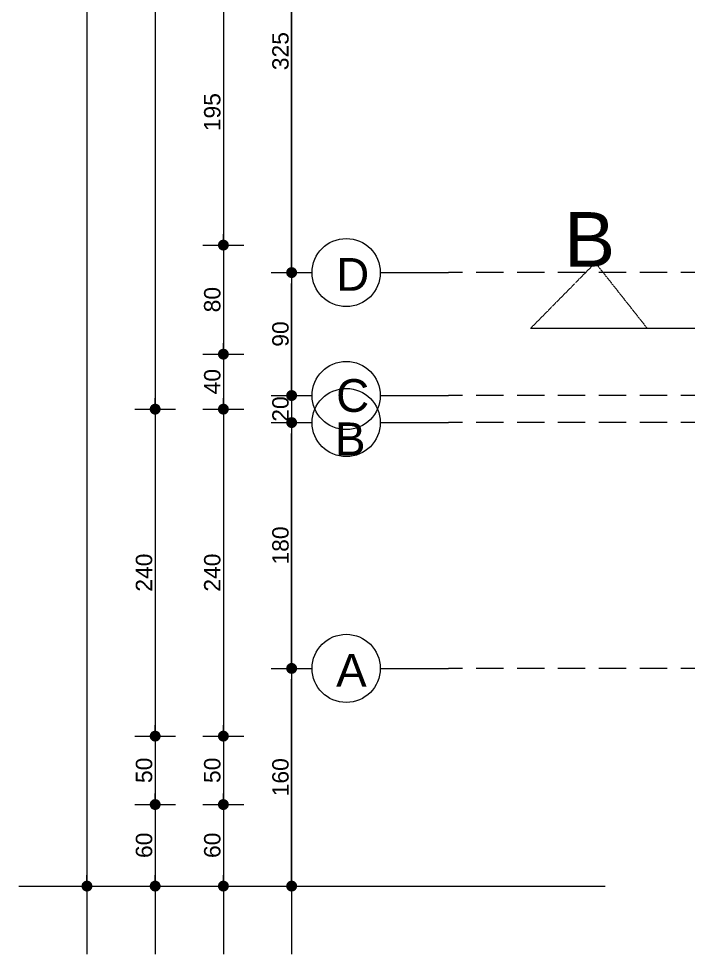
# Model space of a CAD drawing. Header units: millimetres. Extents: x 38129 to 72024, y -56282 to 16512.
# Drawn here: x 47734 to 48225, y -45160 to -44474 of the extents above; entities that cross this region are included whole.
import ezdxf

# ---------------------------------------------------------------- set-up
doc = ezdxf.new("R2010")
doc.units = ezdxf.units.MM
doc.linetypes.add('HIDDEN', pattern=[0.375, 0.25, -0.125])
for name, color, linetype, lineweight in [('AKS', 55, 'HIDDEN', 0), ('DIŞÖLÇÜ', 37, 'Continuous', 0), ('pencere+KAPI', 1, 'Continuous', 0)]:
    doc.layers.add(name, color=color, linetype=linetype, lineweight=lineweight)
doc.styles.add('icdisolcu_yazi', font='arial.ttf')
doc.styles.get("Standard").update_dxf_attribs({"font": 'arial.ttf'})
doc.dimstyles.new('İç Ölçü', dxfattribs={"dimtxt": 12, "dimasz": 8, "dimexe": 5, "dimexo": 0, "dimgap": 2, "dimtad": 1, "dimdec": 0, "dimzin": 12, "dimdsep": 46, "dimtxsty": 'icdisolcu_yazi', "dimblk": 'DOT', "dimcen": 8, "dimdle": 5, "dimclrd": 256, "dimclre": 256, "dimclrt": 7, "dimadec": 0, "dimazin": 3, "dimtfac": 1, "dimtdec": 0, "dimtix": 1, "dimtmove": 2, "dimatfit": 3, "dimldrblk": 'DOT', "dimfxl": 0, "dimtolj": 1, "dimtzin": 0, "dimlwd": -1, "dimlwe": -1, "dimarcsym": 0})

# ---------------------------------------------------------------- blocks, each defined once
blk = doc.blocks.new('_Dot')
at = {"color": 0, "lineweight": -2}
blk.add_line((-0.5, 0), (-1, 0), dxfattribs=at)
at = {"color": 0, "lineweight": 30, "const_width": 0.5}
blk.add_lwpolyline([(-0.25, 0, 1), (0.25, 0, 1)], format="xyb", close=True, dxfattribs=at)
blk = doc.blocks.new('*D1176')
at = {"layer": 'Defpoints', "color": 0, "lineweight": 120, "transparency": 16777216}
for p in [(47934.48, -44950.75), (47934.48, -44950.75), (47934.48, -45110.44)]:
    blk.add_point(p, dxfattribs=at)
at = {"layer": 'DIŞÖLÇÜ', "transparency": 16777216}
for p, q in [((47934.48, -44950.75), (47939.48, -44950.75)), ((47934.48, -45110.44), (47939.48, -45110.44))]:
    blk.add_line(p, q, dxfattribs=at)
at = {"layer": 'DIŞÖLÇÜ', "linetype": 'Continuous', "transparency": 16777216}
blk.add_line((47934.48, -45102.44), (47934.48, -44958.75), dxfattribs=at)
at = {"layer": 'DIŞÖLÇÜ', "transparency": 16777216, "xscale": 8, "yscale": 8, "zscale": 8}
for p, rotation in [((47934.48, -44950.75), 90), ((47934.48, -45110.44), 270)]:
    blk.add_blockref('_Dot', p, dxfattribs=dict(at, rotation=rotation))
at = {"layer": 'DIŞÖLÇÜ', "color": 7, "transparency": 16777216, "insert": (47926.36, -45030.59), "char_height": 12, "attachment_point": 5, "rotation": 90, "style": 'icdisolcu_yazi'}
blk.add_mtext('\\A1;160', dxfattribs=at)
blk = doc.blocks.new('*D1177')
at = {"layer": 'Defpoints', "color": 0, "lineweight": 120, "transparency": 16777216}
for p in [(47934.48, -44770.44), (47934.48, -44770.44), (47934.48, -44950.75)]:
    blk.add_point(p, dxfattribs=at)
at = {"layer": 'DIŞÖLÇÜ', "transparency": 16777216}
for p, q in [((47934.48, -44770.44), (47939.48, -44770.44)), ((47934.48, -44950.75), (47939.48, -44950.75))]:
    blk.add_line(p, q, dxfattribs=at)
at = {"layer": 'DIŞÖLÇÜ', "linetype": 'Continuous', "transparency": 16777216}
blk.add_line((47934.48, -44942.75), (47934.48, -44778.44), dxfattribs=at)
at = {"layer": 'DIŞÖLÇÜ', "transparency": 16777216, "xscale": 8, "yscale": 8, "zscale": 8}
for p, rotation in [((47934.48, -44770.44), 90), ((47934.48, -44950.75), 270)]:
    blk.add_blockref('_Dot', p, dxfattribs=dict(at, rotation=rotation))
at = {"layer": 'DIŞÖLÇÜ', "color": 7, "transparency": 16777216, "insert": (47926.36, -44860.6), "char_height": 12, "attachment_point": 5, "rotation": 90, "style": 'icdisolcu_yazi'}
blk.add_mtext('\\A1;180', dxfattribs=at)
blk = doc.blocks.new('*D1178')
at = {"layer": 'Defpoints', "color": 0, "lineweight": 120, "transparency": 16777216}
for p in [(47934.48, -44660.43), (47934.48, -44660.43), (47934.48, -44750.6)]:
    blk.add_point(p, dxfattribs=at)
at = {"layer": 'DIŞÖLÇÜ', "transparency": 16777216}
for p, q in [((47934.48, -44660.43), (47939.48, -44660.43)), ((47934.48, -44750.6), (47939.48, -44750.6))]:
    blk.add_line(p, q, dxfattribs=at)
at = {"layer": 'DIŞÖLÇÜ', "linetype": 'Continuous', "transparency": 16777216}
blk.add_line((47934.48, -44742.6), (47934.48, -44668.43), dxfattribs=at)
at = {"layer": 'DIŞÖLÇÜ', "transparency": 16777216, "xscale": 8, "yscale": 8, "zscale": 8}
for p, rotation in [((47934.48, -44660.43), 90), ((47934.48, -44750.6), 270)]:
    blk.add_blockref('_Dot', p, dxfattribs=dict(at, rotation=rotation))
at = {"layer": 'DIŞÖLÇÜ', "color": 7, "transparency": 16777216, "insert": (47926.36, -44705.51), "char_height": 12, "attachment_point": 5, "rotation": 90, "style": 'icdisolcu_yazi'}
blk.add_mtext('\\A1;90', dxfattribs=at)
blk = doc.blocks.new('*D1179')
at = {"layer": 'Defpoints', "color": 0, "lineweight": 120, "transparency": 16777216}
for p in [(47934.48, -44335.6), (47934.48, -44335.6), (47934.48, -44660.43)]:
    blk.add_point(p, dxfattribs=at)
at = {"layer": 'DIŞÖLÇÜ', "transparency": 16777216}
for p, q in [((47934.48, -44335.6), (47939.48, -44335.6)), ((47934.48, -44660.43), (47939.48, -44660.43))]:
    blk.add_line(p, q, dxfattribs=at)
at = {"layer": 'DIŞÖLÇÜ', "linetype": 'Continuous', "transparency": 16777216}
blk.add_line((47934.48, -44652.43), (47934.48, -44343.6), dxfattribs=at)
at = {"layer": 'DIŞÖLÇÜ', "transparency": 16777216, "xscale": 8, "yscale": 8, "zscale": 8}
for p, rotation in [((47934.48, -44335.6), 90), ((47934.48, -44660.43), 270)]:
    blk.add_blockref('_Dot', p, dxfattribs=dict(at, rotation=rotation))
at = {"layer": 'DIŞÖLÇÜ', "color": 7, "transparency": 16777216, "insert": (47926.35, -44498.01), "char_height": 12, "attachment_point": 5, "rotation": 90, "style": 'icdisolcu_yazi'}
blk.add_mtext('\\A1;325', dxfattribs=at)
blk = doc.blocks.new('*D1188')
at = {"layer": 'Defpoints', "color": 0, "lineweight": 120, "transparency": 16777216}
for p in [(47934.48, -44750.6), (47934.48, -44770.44), (47934.48, -44770.44)]:
    blk.add_point(p, dxfattribs=at)
at = {"layer": 'DIŞÖLÇÜ', "linetype": 'Continuous', "transparency": 16777216}
for p, q in [((47934.48, -44742.6), (47934.48, -44734.6)), ((47934.48, -44750.6), (47934.48, -44770.44)), ((47934.48, -44778.44), (47934.48, -44786.44))]:
    blk.add_line(p, q, dxfattribs=at)
at = {"layer": 'DIŞÖLÇÜ', "transparency": 16777216}
for p, q in [((47934.48, -44750.6), (47939.48, -44750.6)), ((47934.48, -44770.44), (47939.48, -44770.44))]:
    blk.add_line(p, q, dxfattribs=at)
at = {"layer": 'DIŞÖLÇÜ', "transparency": 16777216, "xscale": 8, "yscale": 8, "zscale": 8}
for p, rotation in [((47934.48, -44750.6), 270), ((47934.48, -44770.44), 90)]:
    blk.add_blockref('_Dot', p, dxfattribs=dict(at, rotation=rotation))
at = {"layer": 'DIŞÖLÇÜ', "color": 7, "transparency": 16777216, "insert": (47926.36, -44760.52), "char_height": 12, "attachment_point": 5, "rotation": 90, "style": 'icdisolcu_yazi'}
blk.add_mtext('\\A1;20', dxfattribs=at)
blk = doc.blocks.new('*D1288')
at = {"layer": 'Defpoints', "color": 0, "lineweight": 120, "transparency": 16777216}
for p in [(47884.48, -44445.29), (47884.48, -44640.28), (47884.48, -44640.28)]:
    blk.add_point(p, dxfattribs=at)
at = {"layer": 'DIŞÖLÇÜ', "transparency": 16777216}
for p, q in [((47884.48, -44445.29), (47889.48, -44445.29)), ((47884.48, -44640.28), (47889.48, -44640.28))]:
    blk.add_line(p, q, dxfattribs=at)
at = {"layer": 'DIŞÖLÇÜ', "linetype": 'Continuous', "transparency": 16777216}
blk.add_line((47884.48, -44453.29), (47884.48, -44632.28), dxfattribs=at)
at = {"layer": 'DIŞÖLÇÜ', "transparency": 16777216, "xscale": 8, "yscale": 8, "zscale": 8}
for p, rotation in [((47884.48, -44445.29), 90), ((47884.48, -44640.28), 270)]:
    blk.add_blockref('_Dot', p, dxfattribs=dict(at, rotation=rotation))
at = {"layer": 'DIŞÖLÇÜ', "color": 7, "transparency": 16777216, "insert": (47876.36, -44542.78), "char_height": 12, "attachment_point": 5, "rotation": 90, "style": 'icdisolcu_yazi'}
blk.add_mtext('\\A1;195', dxfattribs=at)
blk = doc.blocks.new('*D1289')
at = {"layer": 'Defpoints', "color": 0, "lineweight": 120, "transparency": 16777216}
for p in [(47884.48, -44640.28), (47884.48, -44720.28), (47884.48, -44720.28)]:
    blk.add_point(p, dxfattribs=at)
at = {"layer": 'DIŞÖLÇÜ', "transparency": 16777216}
for p, q in [((47884.48, -44640.28), (47889.48, -44640.28)), ((47884.48, -44720.28), (47889.48, -44720.28))]:
    blk.add_line(p, q, dxfattribs=at)
at = {"layer": 'DIŞÖLÇÜ', "linetype": 'Continuous', "transparency": 16777216}
blk.add_line((47884.48, -44648.28), (47884.48, -44712.28), dxfattribs=at)
at = {"layer": 'DIŞÖLÇÜ', "transparency": 16777216, "xscale": 8, "yscale": 8, "zscale": 8}
for p, rotation in [((47884.48, -44640.28), 90), ((47884.48, -44720.28), 270)]:
    blk.add_blockref('_Dot', p, dxfattribs=dict(at, rotation=rotation))
at = {"layer": 'DIŞÖLÇÜ', "color": 7, "transparency": 16777216, "insert": (47876.36, -44680.28), "char_height": 12, "attachment_point": 5, "rotation": 90, "style": 'icdisolcu_yazi'}
blk.add_mtext('\\A1;80', dxfattribs=at)
blk = doc.blocks.new('*D1290')
at = {"layer": 'Defpoints', "color": 0, "lineweight": 120, "transparency": 16777216}
for p in [(47884.48, -44720.28), (47884.48, -44760.6), (47884.48, -44760.6)]:
    blk.add_point(p, dxfattribs=at)
at = {"layer": 'DIŞÖLÇÜ', "transparency": 16777216}
for p, q in [((47884.48, -44720.28), (47889.48, -44720.28)), ((47884.48, -44760.6), (47889.48, -44760.6))]:
    blk.add_line(p, q, dxfattribs=at)
at = {"layer": 'DIŞÖLÇÜ', "linetype": 'Continuous', "transparency": 16777216}
blk.add_line((47884.48, -44728.28), (47884.48, -44752.6), dxfattribs=at)
at = {"layer": 'DIŞÖLÇÜ', "transparency": 16777216, "xscale": 8, "yscale": 8, "zscale": 8}
for p, rotation in [((47884.48, -44720.28), 90), ((47884.48, -44760.6), 270)]:
    blk.add_blockref('_Dot', p, dxfattribs=dict(at, rotation=rotation))
at = {"layer": 'DIŞÖLÇÜ', "color": 7, "transparency": 16777216, "insert": (47876.36, -44740.44), "char_height": 12, "attachment_point": 5, "rotation": 90, "style": 'icdisolcu_yazi'}
blk.add_mtext('\\A1;40', dxfattribs=at)
blk = doc.blocks.new('*D1291')
at = {"layer": 'Defpoints', "color": 0, "lineweight": 120, "transparency": 16777216}
for p in [(47884.48, -44760.6), (47884.48, -45000.43), (47884.48, -45000.43)]:
    blk.add_point(p, dxfattribs=at)
at = {"layer": 'DIŞÖLÇÜ', "transparency": 16777216}
for p, q in [((47884.48, -44760.6), (47889.48, -44760.6)), ((47884.48, -45000.43), (47889.48, -45000.43))]:
    blk.add_line(p, q, dxfattribs=at)
at = {"layer": 'DIŞÖLÇÜ', "linetype": 'Continuous', "transparency": 16777216}
blk.add_line((47884.48, -44768.6), (47884.48, -44992.43), dxfattribs=at)
at = {"layer": 'DIŞÖLÇÜ', "transparency": 16777216, "xscale": 8, "yscale": 8, "zscale": 8}
for p, rotation in [((47884.48, -44760.6), 90), ((47884.48, -45000.43), 270)]:
    blk.add_blockref('_Dot', p, dxfattribs=dict(at, rotation=rotation))
at = {"layer": 'DIŞÖLÇÜ', "color": 7, "transparency": 16777216, "insert": (47876.36, -44880.51), "char_height": 12, "attachment_point": 5, "rotation": 90, "style": 'icdisolcu_yazi'}
blk.add_mtext('\\A1;240', dxfattribs=at)
blk = doc.blocks.new('*D1292')
at = {"layer": 'Defpoints', "color": 0, "lineweight": 120, "transparency": 16777216}
for p in [(47884.48, -45000.43), (47884.48, -45050.6), (47884.48, -45050.6)]:
    blk.add_point(p, dxfattribs=at)
at = {"layer": 'DIŞÖLÇÜ', "transparency": 16777216}
for p, q in [((47884.48, -45000.43), (47889.48, -45000.43)), ((47884.48, -45050.6), (47889.48, -45050.6))]:
    blk.add_line(p, q, dxfattribs=at)
at = {"layer": 'DIŞÖLÇÜ', "linetype": 'Continuous', "transparency": 16777216}
blk.add_line((47884.48, -45008.43), (47884.48, -45042.6), dxfattribs=at)
at = {"layer": 'DIŞÖLÇÜ', "transparency": 16777216, "xscale": 8, "yscale": 8, "zscale": 8}
for p, rotation in [((47884.48, -45000.43), 90), ((47884.48, -45050.6), 270)]:
    blk.add_blockref('_Dot', p, dxfattribs=dict(at, rotation=rotation))
at = {"layer": 'DIŞÖLÇÜ', "color": 7, "transparency": 16777216, "insert": (47876.36, -45025.51), "char_height": 12, "attachment_point": 5, "rotation": 90, "style": 'icdisolcu_yazi'}
blk.add_mtext('\\A1;50', dxfattribs=at)
blk = doc.blocks.new('*D1293')
at = {"layer": 'Defpoints', "color": 0, "lineweight": 120, "transparency": 16777216}
for p in [(47884.48, -45050.6), (47884.48, -45110.42), (47884.48, -45110.42)]:
    blk.add_point(p, dxfattribs=at)
at = {"layer": 'DIŞÖLÇÜ', "transparency": 16777216}
for p, q in [((47884.48, -45050.6), (47889.48, -45050.6)), ((47884.48, -45110.42), (47889.48, -45110.42))]:
    blk.add_line(p, q, dxfattribs=at)
at = {"layer": 'DIŞÖLÇÜ', "linetype": 'Continuous', "transparency": 16777216}
blk.add_line((47884.48, -45058.6), (47884.48, -45102.42), dxfattribs=at)
at = {"layer": 'DIŞÖLÇÜ', "transparency": 16777216, "xscale": 8, "yscale": 8, "zscale": 8}
for p, rotation in [((47884.48, -45050.6), 90), ((47884.48, -45110.42), 270)]:
    blk.add_blockref('_Dot', p, dxfattribs=dict(at, rotation=rotation))
at = {"layer": 'DIŞÖLÇÜ', "color": 7, "transparency": 16777216, "insert": (47876.36, -45080.51), "char_height": 12, "attachment_point": 5, "rotation": 90, "style": 'icdisolcu_yazi'}
blk.add_mtext('\\A1;60', dxfattribs=at)
blk = doc.blocks.new('*D1297')
at = {"layer": 'Defpoints', "color": 0, "lineweight": 120, "transparency": 16777216}
for p in [(47834.48, -43280.43), (47834.48, -44760.6), (47834.48, -44760.6)]:
    blk.add_point(p, dxfattribs=at)
at = {"layer": 'DIŞÖLÇÜ', "transparency": 16777216}
for p, q in [((47834.48, -43280.43), (47839.48, -43280.43)), ((47834.48, -44760.6), (47839.48, -44760.6))]:
    blk.add_line(p, q, dxfattribs=at)
at = {"layer": 'DIŞÖLÇÜ', "linetype": 'Continuous', "transparency": 16777216}
blk.add_line((47834.48, -43288.43), (47834.48, -44752.6), dxfattribs=at)
at = {"layer": 'DIŞÖLÇÜ', "transparency": 16777216, "xscale": 8, "yscale": 8, "zscale": 8}
for p, rotation in [((47834.48, -43280.43), 90), ((47834.48, -44760.6), 270)]:
    blk.add_blockref('_Dot', p, dxfattribs=dict(at, rotation=rotation))
at = {"layer": 'DIŞÖLÇÜ', "color": 7, "transparency": 16777216, "insert": (47826.36, -44020.51), "char_height": 12, "attachment_point": 5, "rotation": 90, "style": 'icdisolcu_yazi'}
blk.add_mtext('\\A1;1480', dxfattribs=at)
blk = doc.blocks.new('*D1298')
at = {"layer": 'Defpoints', "color": 0, "lineweight": 120, "transparency": 16777216}
for p in [(47834.48, -44760.6), (47834.48, -45000.43), (47834.48, -45000.43)]:
    blk.add_point(p, dxfattribs=at)
at = {"layer": 'DIŞÖLÇÜ', "transparency": 16777216}
for p, q in [((47834.48, -44760.6), (47839.48, -44760.6)), ((47834.48, -45000.43), (47839.48, -45000.43))]:
    blk.add_line(p, q, dxfattribs=at)
at = {"layer": 'DIŞÖLÇÜ', "linetype": 'Continuous', "transparency": 16777216}
blk.add_line((47834.48, -44768.6), (47834.48, -44992.43), dxfattribs=at)
at = {"layer": 'DIŞÖLÇÜ', "transparency": 16777216, "xscale": 8, "yscale": 8, "zscale": 8}
for p, rotation in [((47834.48, -44760.6), 90), ((47834.48, -45000.43), 270)]:
    blk.add_blockref('_Dot', p, dxfattribs=dict(at, rotation=rotation))
at = {"layer": 'DIŞÖLÇÜ', "color": 7, "transparency": 16777216, "insert": (47826.36, -44880.51), "char_height": 12, "attachment_point": 5, "rotation": 90, "style": 'icdisolcu_yazi'}
blk.add_mtext('\\A1;240', dxfattribs=at)
blk = doc.blocks.new('*D1299')
at = {"layer": 'Defpoints', "color": 0, "lineweight": 120, "transparency": 16777216}
for p in [(47834.48, -45000.43), (47834.48, -45050.6), (47834.48, -45050.6)]:
    blk.add_point(p, dxfattribs=at)
at = {"layer": 'DIŞÖLÇÜ', "transparency": 16777216}
for p, q in [((47834.48, -45000.43), (47839.48, -45000.43)), ((47834.48, -45050.6), (47839.48, -45050.6))]:
    blk.add_line(p, q, dxfattribs=at)
at = {"layer": 'DIŞÖLÇÜ', "linetype": 'Continuous', "transparency": 16777216}
blk.add_line((47834.48, -45008.43), (47834.48, -45042.6), dxfattribs=at)
at = {"layer": 'DIŞÖLÇÜ', "transparency": 16777216, "xscale": 8, "yscale": 8, "zscale": 8}
for p, rotation in [((47834.48, -45000.43), 90), ((47834.48, -45050.6), 270)]:
    blk.add_blockref('_Dot', p, dxfattribs=dict(at, rotation=rotation))
at = {"layer": 'DIŞÖLÇÜ', "color": 7, "transparency": 16777216, "insert": (47826.36, -45025.51), "char_height": 12, "attachment_point": 5, "rotation": 90, "style": 'icdisolcu_yazi'}
blk.add_mtext('\\A1;50', dxfattribs=at)
blk = doc.blocks.new('*D1300')
at = {"layer": 'Defpoints', "color": 0, "lineweight": 120, "transparency": 16777216}
for p in [(47834.48, -45050.6), (47834.48, -45110.42), (47834.48, -45110.42)]:
    blk.add_point(p, dxfattribs=at)
at = {"layer": 'DIŞÖLÇÜ', "transparency": 16777216}
for p, q in [((47834.48, -45050.6), (47839.48, -45050.6)), ((47834.48, -45110.42), (47839.48, -45110.42))]:
    blk.add_line(p, q, dxfattribs=at)
at = {"layer": 'DIŞÖLÇÜ', "linetype": 'Continuous', "transparency": 16777216}
blk.add_line((47834.48, -45058.6), (47834.48, -45102.42), dxfattribs=at)
at = {"layer": 'DIŞÖLÇÜ', "transparency": 16777216, "xscale": 8, "yscale": 8, "zscale": 8}
for p, rotation in [((47834.48, -45050.6), 90), ((47834.48, -45110.42), 270)]:
    blk.add_blockref('_Dot', p, dxfattribs=dict(at, rotation=rotation))
at = {"layer": 'DIŞÖLÇÜ', "color": 7, "transparency": 16777216, "insert": (47826.36, -45080.51), "char_height": 12, "attachment_point": 5, "rotation": 90, "style": 'icdisolcu_yazi'}
blk.add_mtext('\\A1;60', dxfattribs=at)
blk = doc.blocks.new('*D1301')
at = {"layer": 'Defpoints', "color": 0, "lineweight": 120, "transparency": 16777216}
for p in [(47784.48, -43090.4), (47784.48, -45110.44), (47784.48, -45110.44)]:
    blk.add_point(p, dxfattribs=at)
at = {"layer": 'DIŞÖLÇÜ', "transparency": 16777216}
for p, q in [((47784.48, -43090.4), (47789.48, -43090.4)), ((47784.48, -45110.44), (47789.48, -45110.44))]:
    blk.add_line(p, q, dxfattribs=at)
at = {"layer": 'DIŞÖLÇÜ', "linetype": 'Continuous', "transparency": 16777216}
blk.add_line((47784.48, -43098.4), (47784.48, -45102.44), dxfattribs=at)
at = {"layer": 'DIŞÖLÇÜ', "transparency": 16777216, "xscale": 8, "yscale": 8, "zscale": 8}
for p, rotation in [((47784.48, -43090.4), 90), ((47784.48, -45110.44), 270)]:
    blk.add_blockref('_Dot', p, dxfattribs=dict(at, rotation=rotation))
at = {"layer": 'DIŞÖLÇÜ', "color": 7, "transparency": 16777216, "insert": (47776.36, -44100.42), "char_height": 12, "attachment_point": 5, "rotation": 90, "style": 'icdisolcu_yazi'}
blk.add_mtext('\\A1;2020', dxfattribs=at)

msp = doc.modelspace()

# ---------------------------------------------------------------- linework, layer by layer
at = {"layer": 'AKS', "ltscale": 80}
for p, q in [((50129.67, -44660.43), (48049.48, -44660.43)), ((50129.67, -44750.6), (48049.48, -44750.6)), ((50129.67, -44770.44), (48049.48, -44770.44)), ((50129.67, -44950.75), (48049.48, -44950.75))]:
    msp.add_line(p, q, dxfattribs=at)
at = {"layer": 'DIŞÖLÇÜ'}
for p, q in [((47784.48, -43040.4), (47784.48, -45160.44)), ((47834.48, -43040.4), (47834.48, -45160.44)), ((47884.48, -43040.4), (47884.48, -45160.44)), ((47934.48, -43040.4), (47934.48, -45160.44)), ((47869.48, -44640.28), (47899.48, -44640.28)), ((47919.48, -44660.43), (47949.48, -44660.43)), ((47999.48, -44660.43), (48049.48, -44660.43)), ((47869.48, -44720.28), (47899.48, -44720.28)), ((47919.48, -44750.6), (47949.48, -44750.6)), ((47999.48, -44750.6), (48049.48, -44750.6)), ((47819.48, -44760.6), (47849.48, -44760.6)), ((47869.48, -44760.6), (47899.48, -44760.6)), ((47919.48, -44770.44), (47949.48, -44770.44)), ((47999.48, -44770.44), (48049.48, -44770.44)), ((47919.48, -44950.75), (47949.48, -44950.75)), ((47999.48, -44950.75), (48049.48, -44950.75)), ((47819.48, -45000.43), (47849.48, -45000.43)), ((47869.48, -45000.43), (47899.48, -45000.43)), ((47819.48, -45050.6), (47849.48, -45050.6)), ((47869.48, -45050.6), (47899.48, -45050.6)), ((47734.48, -45110.44), (48164.35, -45110.44)), ((47819.48, -45110.42), (47849.48, -45110.42)), ((47869.48, -45110.42), (47899.48, -45110.42))]:
    msp.add_line(p, q, dxfattribs=at)
for centre in [(47974.48, -44660.43), (47974.48, -44750.6), (47974.48, -44770.44), (47974.48, -44950.75)]:
    msp.add_circle(centre, 25, dxfattribs=at)
at = {"layer": 'pencere+KAPI', "linetype": 'HIDDEN'}
msp.add_line((50097.86, -44701.51), (48109.43, -44701.51), dxfattribs=at)
msp.add_lwpolyline([(48195.27, -44701.51), (48157.09, -44653.16), (48109.43, -44701.51)], dxfattribs=at)

# ---------------------------------------------------------------- texts
at = {"layer": 'DIŞÖLÇÜ', "char_height": 24, "width": 425.6226, "attachment_point": 7, "rotation": 360}
for s, insert in [('D', (47967.11, -44673.76)), ('C', (47967.11, -44762.93)), ('B', (47966.26, -44794.39)), ('A', (47967.11, -44964.08))]:
    msp.add_mtext(s, dxfattribs=dict(at, insert=insert))
at = {"layer": 'pencere+KAPI', "linetype": 'HIDDEN', "insert": (48134.26, -44656.07), "char_height": 40, "width": 1884.4985, "attachment_point": 7}
msp.add_mtext('B', dxfattribs=at)

# ---------------------------------------------------------------- dimensions: what is measured, and where the dimension line sits
at = {"layer": 'DIŞÖLÇÜ'}
for base, p1, p2, picture, middle in [((47784.48, -45110.44), (47784.48, -43090.4), (47784.48, -45110.44), '*D1301', (47776.36, -44100.42)), ((47834.48, -44760.6), (47834.48, -43280.43), (47834.48, -44760.6), '*D1297', (47826.36, -44020.51)), ((47934.48, -44335.6), (47934.48, -44660.43), (47934.48, -44335.6), '*D1179', (47926.35, -44498.01)), ((47884.48, -44640.28), (47884.48, -44445.29), (47884.48, -44640.28), '*D1288', (47876.36, -44542.78)), ((47884.48, -44720.28), (47884.48, -44640.28), (47884.48, -44720.28), '*D1289', (47876.36, -44680.28)), ((47934.48, -44660.43), (47934.48, -44750.6), (47934.48, -44660.43), '*D1178', (47926.36, -44705.51)), ((47884.48, -44760.6), (47884.48, -44720.28), (47884.48, -44760.6), '*D1290', (47876.36, -44740.44)), ((47934.48, -44770.44), (47934.48, -44750.6), (47934.48, -44770.44), '*D1188', (47926.36, -44760.52)), ((47834.48, -45000.43), (47834.48, -44760.6), (47834.48, -45000.43), '*D1298', (47826.36, -44880.51)), ((47884.48, -45000.43), (47884.48, -44760.6), (47884.48, -45000.43), '*D1291', (47876.36, -44880.51)), ((47934.48, -44770.44), (47934.48, -44950.75), (47934.48, -44770.44), '*D1177', (47926.36, -44860.6)), ((47934.48, -44950.75), (47934.48, -45110.44), (47934.48, -44950.75), '*D1176', (47926.36, -45030.59)), ((47834.48, -45050.6), (47834.48, -45000.43), (47834.48, -45050.6), '*D1299', (47826.36, -45025.51)), ((47884.48, -45050.6), (47884.48, -45000.43), (47884.48, -45050.6), '*D1292', (47876.36, -45025.51)), ((47834.48, -45110.42), (47834.48, -45050.6), (47834.48, -45110.42), '*D1300', (47826.36, -45080.51)), ((47884.48, -45110.42), (47884.48, -45050.6), (47884.48, -45110.42), '*D1293', (47876.36, -45080.51))]:
    dim = msp.add_linear_dim(base=base, p1=p1, p2=p2, angle=90, dimstyle='İç Ölçü', dxfattribs=at)
    dim.commit()
    dim.dimension.update_dxf_attribs({"geometry": picture, "text_midpoint": middle})

doc.saveas('drawing.dxf')
